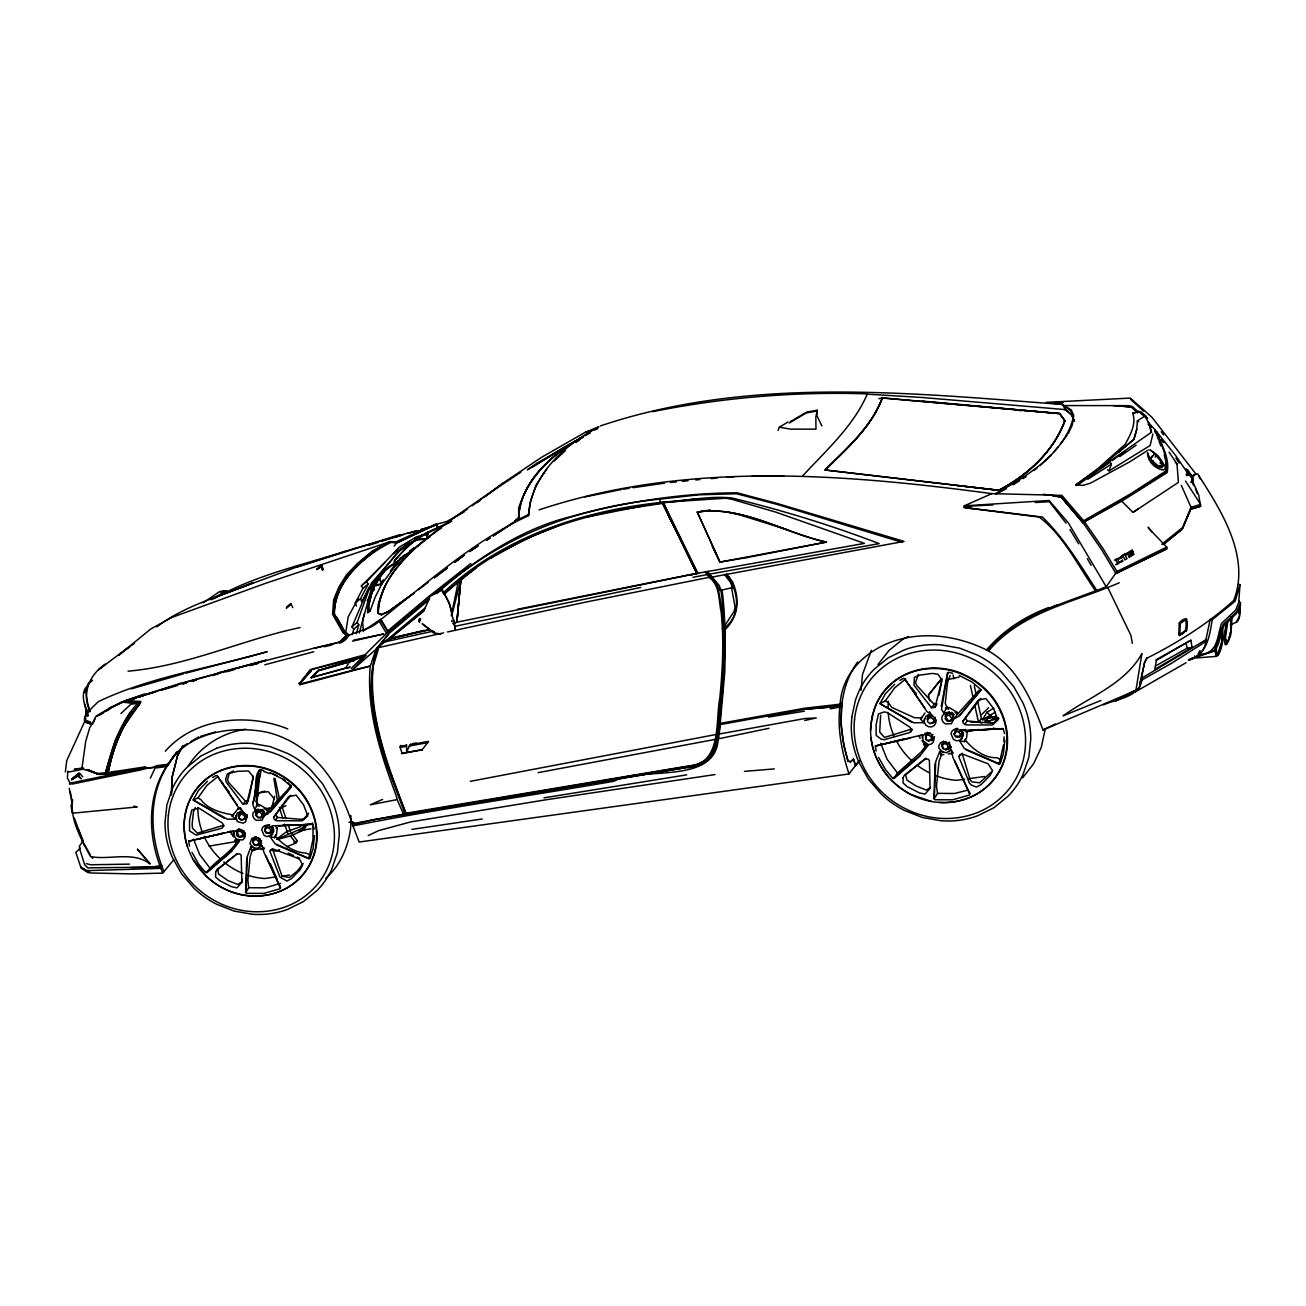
<?xml version="1.0" encoding="UTF-8"?>
<svg xmlns="http://www.w3.org/2000/svg" width="1306" height="1306" viewBox="0 0 1306 1306"><rect width="100%" height="100%" fill="white"/><g stroke="black" fill="none" stroke-linecap="round" stroke-linejoin="round"><path stroke-width="1.5" d="M65.349 771.928L66.737 760.631L84.71 721.451L91.877 724.275M370.986 820.217L686.336 767.536C724.716 767.177 717.925 722.463 722.136 697.045C724.781 661.293 726.838 625.084 721.973 589.463M924.305 719.051L924.289 722.365L925.872 725.222L928.664 726.805L931.798 726.871L934.427 725.385L935.847 722.74L933.937 716.994L928.354 714.937L925.856 716.259L923.538 722.675L913.71 722.773L879.918 703.591L885.468 693.649L894.675 684.279M1179.563 635.532L1179.873 623.631L1186.648 619.207L1186.893 630.178L1179.563 635.532L1179.073 623.452L1186.289 618.636M1179.171 634.977L1179.873 622.538M245.61 892.618L246.72 858.271M933.904 799.011L935.112 763.569M967.338 731.05L966.603 737.825L964.53 741.743M277.296 827.596L276.594 834.175L274.75 837.75M1193.602 474.796L1197.716 473.947C1220.669 509.83 1250.936 556.291 1233.697 600.531C1207.642 623.876 1178.061 642.536 1146.831 658.273L1144.644 662.289L1139.11 689.046L1043.021 729.972C1031.56 699.575 1017.341 666.778 987.45 650.372C961.379 637.41 930.754 631.794 902.022 638.797C870.743 646.078 841.929 670.419 840.166 704.179C836.868 727.736 841.766 751.554 848.982 773.952L359.15 842.027L352.979 825.914L353.942 822.878L352.979 825.914C439.534 808.594 527.118 796.35 614.098 781.217C640.332 765.789 715.606 785.902 718.235 738.87L768.924 728.307M96.856 716.292L121.523 701.991L137.75 702.236L139.432 704.179C121.948 723.393 112.871 748.697 107.647 773.772L98.342 774.295L87.175 769.609L99.631 774.54L167.446 765.463L176.832 752.191M1135.812 691.086L1141.901 653.588C1125.184 683.92 1090.037 696.457 1063.133 715.802L1100.991 700.44M1216.066 646.486L1216.18 652.314L1217.682 654.306L1221.665 642.046L1221.551 628.496M171.38 794.701L172.131 776.874L177.485 755.733L182.905 745.693M314.468 835.628L313.097 848.541L309.979 858.401M476.119 802.782L686.352 767.504C711.966 767.585 718.414 745.546 719.72 724.667L805.002 709.256L830.469 707.101L839.758 705.436L841.897 702.808L841.015 724.03L843.79 745.187L847.986 761.202L850.549 761.822L853.553 759.113L855.479 765.594L848.982 773.952M1004.836 740.306L1003.416 753.595L1000.216 763.765M1003.873 741.71L1004.085 736.943M1216.359 646.976L1216.523 653.245L1218.123 655.4C1222.677 647.286 1224.097 636.724 1222.22 627.647M1181.31 485.31L1191.072 507.332L1190.729 509.144L1182.354 528.979L1163.075 544.667L1182.338 529.012L1190.729 509.144L1200.541 506.304L1198.728 495.088L1191.954 479.775M261.575 840.558L260.204 844.655L255.813 845.26M857.65 661.995C837.032 690.482 838.011 728.944 848.198 761.202L850.549 761.741L853.471 759.113L855.479 765.528L859.119 760.925M870.563 730.299L872.016 716.455L876.44 703.428A70.867 65.643 38.4 0 1 888.113 686.646C908.225 665.897 941.806 662.73 966.881 675.92A70.867 65.643 38.4 0 1 984.887 688.67C1005.751 708.113 1014.158 740.861 1001.702 767.095A70.867 65.643 38.4 0 1 990.03 783.894C976.888 797.248 957.706 803.827 939.128 802.406M171.331 794.766L172.278 776.858L177.551 755.717L183.003 745.661M85.053 721.434L86.474 709.027M1238.757 602.033L1239.998 584.598L1238.594 584.239M1102.819 467.058L1101.431 466.209L1133.902 439.404L1136.759 429.331L1137.379 420.875L1144.856 416.059L1147.566 418.491L1140.318 413.039M790.391 421.593L806.977 411.994L817.295 410.247L816.903 415.52L821.866 425.968M264.057 808.855L271.697 807.761L274.701 796.317M419.193 619.599L419.406 621.46L419.471 618.489M1238.79 613.396L1239.068 609.673M280.104 886.17L280.268 887.574L264.073 852.704L261.886 845.488L257.249 848.361L250.834 846.99L247.275 856.458L246.001 892.243L248.679 887.705L247.879 880.44L250.132 856.491L252.482 849.945L264.334 848.329L263.763 848.933M939.781 751.391L935.7 761.676L934.329 798.603L937.545 793.362L936.467 786.196L939.079 761.169L941.757 754.101L940.63 754.46L939.781 751.391L946.475 752.697L951.176 749.84L953.037 757.758L969.623 793.803L969.542 792.236M242.23 879.346L242.034 881.697L237.823 884.488L227.962 880.603L218.543 874.024L217.89 869.404L237.366 853.536M804.774 720.471L816.299 717.941L805.002 718.512L719.296 734.005L724.879 670.86L725.124 629.672C738.168 616.791 739.833 600.385 733.319 583.668M861.046 690.368L862.466 674.565L871.396 650.339M693.045 574.085L707.885 571.457L709.485 574.167L879.15 543.606C831.204 525.257 782.033 510.189 732.144 498.043C709.599 495.496 686.825 500.818 664.362 502.663C591.683 511.201 518.041 532.146 460.773 579.57L456.937 622.178L453.1 623.68M443.926 593.561L475.808 568.028L460.806 579.554L456.855 622.178L453.019 623.125M444.056 594.361L460.871 579.554L456.888 622.162L698.645 573.105M334.663 600.368L333.308 614.342L344.376 633.312L347.543 635.598L339.756 643.042M85.608 718.365L85.478 720.308M334.222 613.967C334.907 580.876 363.427 555.801 391.163 542.365L396.485 542.986L436.596 524.065L433.919 525.518M256.988 800.692L259.992 773.479M459.892 587.488L460.773 579.57M1230.823 630.537L1231.248 617.101M84.808 720.83L86.229 709.958M1221.845 640.364L1222.09 628.643M86.033 714.888L86.686 709.68M253.348 776.221L249.022 797.917M314.991 648.07L340.67 642.128C350.873 629.737 369.255 632.251 380.307 619.991C427.389 582.525 473.588 541.125 528.489 515.641C531.15 474.943 564.339 444.905 598.589 426.948L596.94 429.282L585.578 432.106L541.598 457.28L502.696 483.334L472.119 505.765M428.988 599.797L389.025 633.459L377.581 647.858L372.732 666.093L371.655 688.98L373.696 709.289L378.528 733.45L386.331 761.888L406.101 813.916L686.009 766.704L697.29 764.206L706.775 760.174C721.794 743.522 716.814 717.696 721.157 697.322C723.981 661.554 726.038 625.28 720.83 589.675M528.489 515.641L530.269 502.075L535.95 485.244L546.61 469.262M131.367 702.481L139.367 703.232L139.22 704.228C121.833 723.361 112.789 748.713 107.761 773.707L167.299 765.561L176.718 752.223M419.275 621.411L420.14 619.583L419.487 620.464M942.132 678.81L939.063 695.135M120.952 713.517L130.894 704.212L137.701 703.297L139.432 704.179C121.931 723.361 112.936 748.73 107.663 773.772L105.508 772.793L96.791 773.495L81.87 768.761L85.706 741.416L89.69 727.85L95.387 717.68M817.295 410.247L815.842 416.843L815.972 429.168L790.554 429.119L779.339 427.225L778.082 430.376M240.614 813.409L238.835 818.16L241.3 820.25L245.577 817.589M244.238 819.319L246.018 814.569L243.553 812.479L239.292 815.14M927.978 718.48L930.998 717.516L932.68 715.329L929.676 716.292L927.978 718.48L927.505 721.581L930.052 723.736L933.072 722.773L935.243 717.484L933.072 722.773M880.668 715.182L879.689 732.013L884.472 737.466L911.702 729.042M345.584 633.508L348.229 616.742L358.236 598.409M1003.547 744.861L999.155 763.749L964.252 748.485L959.763 741.106L963.485 735.392L961.689 729.679L964.873 730.772L1003.122 728.617L1004.559 733.597M941.234 706.399L947.47 672.672L948.205 673.439M252.662 802.766C258 796.236 252.433 771.046 261.265 770.148C258.735 781.135 254.507 793.134 257.38 804.316L254.817 809.769L261.396 809.687L265.151 815.026L267.632 814.062L291.483 786.604L282.406 778.931L270.179 772.711M434.131 594.361C471.14 563.506 511.462 534.872 557.858 520.18C616.04 503.577 676.475 493.031 737.057 492.803L777.364 503.528L904.046 541.386L710.578 577.366L706.987 571.636L716.357 582.427M1221.322 643.809L1219.51 651.612L1216.98 656.314L1197.275 657.881A12.668 3.575 82.5 0 1 1194.615 656.02M84.972 692.67L85.706 688.768M420.352 536.995L414.753 540.831L427.405 532.652L423.732 534.97M364.096 614L362.627 621.705L363.378 631.598M259.061 770.295L252.842 804.529L254.817 809.769M947.781 672.982L941.479 709.436L943.895 713.043L950.752 712.864L954.539 718.463L958.245 716.716L981.165 689.813L971.811 681.895L959.224 675.496M953.07 715.133L953.984 718.316L951.421 723.704L945.413 723.899A6.204 5.73 38.4 0 1 942.328 715.868L944.418 713.451L947.536 712.325M1225.926 623.876L1224.163 638.863L1225.11 644.495L1226.154 644.772M1230.497 632.251L1228.668 640.054M207.507 781.233L198.561 790.342L193.19 799.99L227.358 819.172L235.064 819.123L237.235 812.985L242.622 811.434L238.623 807.712L217.106 775.633L237.104 804.888M1166.764 547.083L1166.797 548.879L1115.928 573.448L1101.301 549.173L1082.935 522.563L1083.637 520.735L1061.843 495.366L991.825 493.635L964.22 505.863L963.861 507.593L1039.201 517.062C1063.443 535.346 1077.581 565.025 1094.722 589.643L1096.86 590.41L1106.231 586.737L1116.924 571.473L1166.764 547.083L1148.333 528.016M1205.634 641.034L1210.025 620.268M451.305 615.567L458.096 582.754M1239.998 584.598L1235.149 601.217L1212.148 619.73C1209.927 635.026 1206.695 656.298 1188.395 660.167M314.191 829.114L312.803 824.282L272.138 825.865L273.77 831.563L270.228 836.999L274.995 843.66L308.934 858.401L313.016 839.105L312.95 826.698M304.51 826.731L303.792 829.996L290.454 835.954L277.28 839.513M1147.158 657.636L1144.611 662.289L1141.118 678.565L1141.901 680.002C1139.028 697.682 1116.94 698.694 1103.521 704.832M1045.078 729.825L1041.225 747.538L1033.585 763.798L1022.582 777.87M1148.252 450.031L1129.282 462.095L1090.379 483.187L1083.131 485.359L1075.736 484.967L1151.484 432.221L1149.166 423.895L1144.856 416.059L1139.044 411.259L1132.645 413.202C1136.726 423.781 1130.147 434.996 1125.299 444.138L1098.052 468.479L1075.736 484.967M288.071 782.735L291.107 786.555M1139.73 683.365L1141.118 678.565L1205.911 639.711C1206.434 649.131 1197.373 657.587 1188.623 660.02M922.281 738.021L922.901 735.343L927.995 732.927L931.031 733.923L934.051 739.278L933.251 742.183L931.031 744.191L928.142 744.616L923.228 740.877L922.216 735.115L920.959 735.213L875.379 746.004L876.097 751.081M72.614 799.762C69.74 819.825 81.315 838.958 90.212 856.067L92.677 858.271M111.843 756.207L107.761 773.707L115.434 771.373M1158.357 439.42L1155.369 430.245L1149.035 423.144M1155.059 431.584L1155.369 430.245C1160.25 443.24 1168.805 456.871 1165.866 471.025L1130.49 493.913L1083.637 520.735L1082.935 522.563L1121.707 501.145L1167.156 472.56C1170.127 458.373 1161.409 444.791 1156.675 431.764L1155.059 431.584L1158.748 436.269L1155.059 431.584L1156.675 431.764L1175.857 455.859L1187.774 473.245M428.074 531.999L426.376 539.068L393.906 564.257L394.347 562.706L395.604 562.674L394.608 560.535C404.387 549.597 414.639 538.399 428.074 531.999L451.794 521.127M902.152 542.349L777.266 504.442L736.519 493.733L698.939 494.811L660.444 499.072L659.595 502.598C580.746 511.185 501.716 537.615 443.142 592.924M233.774 834.077L234.411 831.449L239.373 829.065L244.467 832.297A6.024 5.599 37.8 0 1 242.328 840.019L236.713 839.268L234.672 836.885L233.758 831.187L232.582 831.236L188.782 841.162L189.468 846.092M395.963 541.957L390.151 541.615L373.026 550.985L358.758 562.935L347.869 574.183L340.033 586.541L334.793 599.209L333.471 613.134L344.033 632.235C359.509 634.945 325.521 652.722 348.947 634.683M1152.904 433.984L1150.113 445.526L1109.137 470.829L1107.504 469.866M68.32 771.389L67.537 772.238L83.682 769.12M67.749 771.373L67.39 777.984L69.871 782.784L71.193 782.947L136.346 769.365M451.729 615.697L460.871 579.554M1074.397 421.054L1071.736 414.949L1065.418 409.611L922.46 397.514L867.266 394.167C853.324 426.246 826.159 450.423 802.798 475.776M1227.771 621.558L1225.403 638.34L1226.269 643.597L1227.248 643.858L1230.676 635.385L1232.015 617.999M245.414 833.195L243.177 836.852L238.671 836.542L236.435 832.559L238.671 828.918M934.574 736.731L932.272 740.486L927.635 740.159M356.277 633.753L358.807 624.758L357.175 622.374L370.463 585.447L377.597 581.203M1136.759 429.331L1133.902 439.404L1118.36 452.513M352.212 634.651L353.844 629.214L358.807 624.758M424.695 608.318L377.581 647.858C358.432 704.114 386.201 762.41 405.415 814.781L407.913 813.295M427.797 628.872L433.935 632.741L434.278 631.598M235.064 819.123L232.272 815.875L238.639 807.924M368.88 609.445L367.77 612.873L370.137 610.947L375.132 597.25L381.695 584.109L396.632 564.257C386.772 563.261 380.748 577.366 374.349 583.896M1190.729 482.404L1193.047 481.065L1192.998 478.584L1191.741 475.253L1186.191 469.213L1187.856 474.323M364.603 630.145L380.911 619.126L389.025 633.459L386.543 633.394L365.076 654.714L310.208 669.684L299.237 683.969L300.07 684.703L301.408 682.695M270.228 836.999L274.733 837.473L275.615 834.828M369.076 607.094L367.394 612.188L368.749 611.077L367.655 608.547L373.549 587.112L372.324 587.716L374.447 589.969M312.379 822.911L312.558 824.51M406.101 813.916L399.065 795.468C383.801 754.411 369.255 711.101 373.043 666.648L378.43 648.837L377.581 647.858L351.983 670.419L300.315 683.952L298.927 683.169M959.763 741.106L964.53 741.433L965.461 738.674M1191.35 476.396L1191.741 475.253M1109.137 470.829L1111.422 464.103L1110.198 462.079L1108.663 461.704L1101.431 466.209M374.218 586.133L381.695 584.109L379.344 577.693L374.218 586.133L371.182 594.899L368.178 608.139L370.137 610.947M264.775 791.061L258.882 792.889L255.845 801.606L258.359 804.61M428.76 532.277L426.376 539.068L415.341 540.276M359.264 633.051L371.965 586.541L376.193 582.525M840.542 706.562L841.897 702.808M93.836 721.843L95.942 716.243L110.488 707.542M290.21 604.482L286.438 607.943L290.814 603.617L292.805 607.633M384.927 586.231L378.218 604.156L378.12 613.265L381.287 614.718L388.845 611.355L413.806 593.25L388.731 611.322L381.564 614.669L378.12 613.265C378.054 587.112 397.53 565.482 415.145 548.112C448.203 519.902 484.787 496.28 520.849 472.168M420.14 620.105L420.614 618.832M167.446 765.463C187.133 732.078 232.109 724.912 267.404 732.356C311.546 743.081 339.201 782.506 352.163 823.76L353.453 824.38M286.438 607.943L290.814 603.617M320.95 566.706L316.836 569.498L321.423 565.123L323.366 569.269L322.353 570.363L320.786 565.808M261.02 817.491L263.469 812.92L261.461 810.406L258.343 810.7L255.894 815.254L257.919 817.768L261.02 817.491L262.375 815.728M950.36 720.896L953.217 715.786L951.127 713.19L947.927 713.5L945.087 718.594L947.16 721.19L950.36 720.896L952.09 718.692M923.538 722.675L920.779 719.182L924.958 712.962M316.836 569.498L321.423 565.123M943.895 713.043L946.801 707.101L945.266 703.314L947.552 682.712L950.099 675.48M236.533 842.958L235.211 839.807M335.413 598.556L339.919 587.7L347.69 575.424M353.844 629.214L351.951 626.896L368.619 587.863L376.552 580.909M246.703 803.663L253.005 778.507L252.466 775.797L248.466 770.948L237.676 771.307L227.358 773.821L225.595 779.453L226.264 782.147L242.051 803.043L243.21 804.137L246.703 803.663L248.63 799.794M424.483 609.445L429.641 597.822M238.051 815.94L239.618 812.446M927.015 718.937L928.615 715.329M962.783 721.369L978.227 700.081L985.965 698.596L993.54 708.472L998.013 719.9L992.331 725.01L966.195 724.912L963.289 723.149L962.783 721.369L980.708 698.4M935.096 707.297L941.544 681.438L940.989 678.663L937.904 674.19L932.386 673.423L919.244 675.202L914.363 677.39L914.004 685.193L931.505 707.787L935.096 707.297L937.055 703.885L933.202 703.363L916.583 685.193L915.506 682.434L918.281 674.467M273.574 817.327L288.61 796.595L296.136 795.158L303.482 804.741L307.824 815.826L302.306 820.788L276.905 820.756L274.048 819.058L273.574 817.327L290.781 795.256M910.87 731.931L911.67 730.168L910.037 727.279L887.166 712.472L884.293 711.95L878.465 713.909L876.163 724.455L876.163 735.409L881.354 739.294L884.244 739.718L909.466 732.633L912.339 729.499M1068.357 433.527L1072.275 425.07L1073.401 417.038L1070.806 411.047L1062.496 404.485L1046.269 402.362L1130.294 398.085L1151.99 417.316L1195.757 473.833L1191.839 477.963L1193.047 481.065M406.558 744.6L406.688 751.277L410.639 744.028M150.321 778.213L155.12 768.042L166.401 766.606L167.299 765.561M231.554 834.42L230.852 831.302L227.554 832.02M374.855 584.957L378.789 578.362L375.475 582.035L378.887 578.836L373.369 587.112M271.86 833.13L273.542 829.702M961.82 736.633L963.567 733.09L960.873 736.747L956.27 735.947M234.917 840.362L236.925 842.027C229.121 854.255 215.066 860.752 206.805 872.294L233.268 849.324L239.439 841.195L236.713 839.268M231.995 816.021L232.599 814.83C221.661 813.083 207.491 809.018 200.83 799.566L197.908 797.982L193.696 799.811M269.934 851.349L270.783 849.7L273.836 849.227L298.258 858.483L300.347 860.442L302.535 865.176L300.151 869.731L291.45 878.612L286.912 881.077L279.99 877.077L269.934 851.349L272.448 848.786L282.096 876.244L289.491 877.469L297.18 871.184L303.27 863.429M959.028 756.419L959.91 754.705L963.044 754.231L988.152 763.83L992.56 770.72L990.111 775.421L981.133 784.563L976.464 787.094L971.403 785.069L969.346 782.98L959.355 758.002L959.028 756.419L962.081 753.203L970.08 779.715L971.746 781.821L979.582 782.8L991.744 771.634M356.456 606.017L355.33 602.931L362.937 588.353L368.145 584.125L366.578 581.66L399.048 547.377L415.879 537.092L423.258 534.938L400.518 548.7L370.986 585.268M355.33 602.931L360.587 598.654L368.145 584.125M166.401 766.606C147.317 796.203 148.068 834.273 160.165 866.368L162.63 873.11L132.363 873.91L91.289 872.996L87.682 872.473L83.959 868.914M239.422 812.479L238.508 816.707L239.782 818.715L241.855 819.907L246.116 818.846A4.62 4.277 38.8 0 0 247.046 814.601M130.241 712.26L115.45 739.751L105.508 772.793C112.12 748.093 119.744 722.381 137.701 703.297L137.75 702.236L131.106 703.134L121.523 701.991M725.875 626.798C741.694 613.624 738.298 589.202 726.12 575.081L726.691 574.052L733.09 582.656M168.605 763.83C147.3 795.746 149.831 837.391 163.985 871.608L162.63 873.11M372.863 586.998L374.185 584.582M197.908 797.982L207.066 785.233L216.502 777.674M880.456 703.395L885.256 700.947L894.692 687.821L904.405 680.018M920.485 719.361L921.285 717.925L914.478 717.696L891.933 707.509L888.26 702.563L885.256 700.947M370.055 586.916L361.68 601.756L360.587 598.654M1179.318 622.913C1190.599 609.543 1188.493 636.561 1178.894 634.471M80.27 845.194L82.605 841.146M925.301 743.359L928.044 745.416L921.269 754.329L893.973 778.05L897.548 773.021L921.105 752.027L925.725 745.938L921.987 740.633M957.396 714.333L979.076 690.205M367.296 600.711L374.267 588.631M1198.19 653.751L1200.051 650.568M993.801 708.13L986.977 712.227L982.357 719.949L995.205 712.227M265.151 815.026C272.464 804.17 283.239 796.007 291.107 785.298M123.907 726.397L140.64 702.497L140.803 701.469L126.535 700.734L125.376 701.91L134.273 698.759M954.539 718.463L958.212 712.896L949.609 707.787L946.801 707.101L945.642 708.358M168.686 763.798L174.057 755.423L182.726 746.983M1065.353 410.329L1065.239 405.562L1128.596 405.644L1132.335 406.46L1138.244 411.929M350.351 666.876L311.138 677.634L345.486 668.15L349.73 661.571L365.811 655.645L351.983 670.419L370.333 666.044L375.916 649.409L389.025 633.459L380.307 619.991M724.536 626.031L734.152 611.273L735.049 607.078L731.572 587.88L733.237 587.504L731.572 587.88M374.838 583.374L378.789 578.362M380.242 584.549L383.376 579.782M394.347 562.706L394.608 560.535M232.272 815.875L233.79 813.556M920.779 719.182L922.379 716.782M376.961 580.419L378.169 578.623M275.354 820.478L277.394 817.442L276.039 815.107M1150.194 458.798L1152.039 456.055M270.603 831.71L269.216 833.424L266.065 833.081L264.612 830.224L267.828 825.816M960.563 735.131L958.8 737.319L955.568 736.943L954.066 734.021L957.739 729.026L962.881 732.486M269.216 833.424L272.285 829.228L270.832 826.388L269.428 828.102L266.293 827.743M958.8 737.319L962.293 732.584M259.845 847.333L261.412 842.321A6.024 5.599 39.1 0 0 254.441 837.375L251.731 838.534L249.919 843.888L254.115 848.116M949.135 751.668L950.654 749.464L949.266 743.718L943.52 741.481L940.712 742.673L939.014 745.138L938.851 748.191L943.226 752.468M964.628 724.618L967.175 720.912L965.787 718.496M951.095 746.657L947.666 749.448L945.283 749.138M400.926 745.334L400.175 747.326L402.183 753.676L422.36 749.497M941.348 678.973L928.484 695.07L929.741 700.914M421.724 750.362L428.613 741.351L410.182 744.746M1060.488 443.975L1067.231 435.012M286.83 846.745L295.776 843.072L297.393 840.933L291.728 833.473M427.47 528.489L436.155 524.816L425.544 528.424M256.988 812.446L260.106 812.152L261.461 810.406M394.053 566.853L396.632 564.257L395.049 564.6L390.38 571.032M946.213 715.704L949.413 715.41L951.127 713.19M255.894 815.254L257.413 813.312M406.688 751.277L407.554 750.183M188.26 765.936C200.928 745.971 222.298 732.65 245.61 729.238M877.991 664.558L888.994 650.47L902.952 639.156L908.372 636.479M941.022 679.316L928.484 695.07M394.069 546.153L396.567 543.002L428.482 528.065M237.023 832.673L240.99 829.457L243.83 831.024L244.189 833.93L240.043 837.342L237.219 835.775L237.023 832.673L238.361 830.975M855.593 765.594L859.234 760.99M933.382 737.384L928.762 741.351L925.856 739.735L925.644 736.535L927.342 734.396M88.122 683.74L92.514 680.295C81.641 686.532 87.633 702.22 89.902 711.77M375.083 584.696L381.695 584.109L379.377 577.97L384.976 570.902L394.004 563.49M237.219 835.775L238.574 834.077M242.687 835.824L242.475 832.722L243.83 831.024M240.043 837.342L241.398 835.66M925.644 736.535L930.052 732.813M931.472 739.784L931.26 736.584L932.974 734.429M308.624 813.246L304.02 818.666L301.245 819.319L277.394 817.442M264.612 830.224L266 828.494M954.066 734.021L955.812 731.833M948.238 747.685L947.372 744.551L949.315 742.151L949.984 745.546L945.968 749.791L942.834 748.779L941.969 745.644L943.699 743.489M955.78 731.458L959.028 731.833L960.775 729.662M258.963 843.496L258.115 840.46L259.665 838.55L256.449 837.766L252.858 841.521L253.707 844.558L256.76 845.537L260.351 841.799L259.665 838.55M941.969 745.644L945.968 741.384M252.858 841.521L256.449 837.766M931.505 707.787L934.378 704.244M243.21 804.137L245.561 801.264L248.14 800.905M291.483 786.604L270.522 811.859M981.165 689.813L959.632 715.753M945.968 749.791L947.715 747.652M977.623 701.257L981.41 718.692L978.504 722.251L970.44 722.071M77.642 774.213L79.242 774.67L72.059 779.274C94.669 760.141 54.591 792.252 80.417 774.099L82.751 776.858M163.985 871.608L173.812 859.74M1053.975 451.811L1057.876 447.109M993.784 727.866L992.658 729.205L970.489 730.511M691.119 574.444L517.568 609.233M310.942 670.484L299.858 683.283L310.795 670.125L312.754 669.211L365.811 655.645M371.084 583.57L399.489 550.92L416.075 539.705M257.543 809.557L256.09 811.222A4.604 4.261 38.5 0 0 258.376 817.181A4.604 4.261 38.8 0 0 264.302 815.385M997.604 718.757L994.339 722.512L991.434 723.246L967.175 720.912M426.67 532.864L425.805 534.807L427.405 532.652M277.215 839.203L301.8 828.526L305.669 824.151M301.866 681.422L311.22 670.941M311.138 677.634L317.913 670.615L362.856 656.738L351.265 668.46M394.33 560.943L404.387 549.744L413.871 541.468M842.125 702.824L839.791 705.403L830.387 707.052L805.002 709.256M554.234 461.034L565.318 450.635M230.28 831.906L230.852 831.302L233.284 836.901M256.417 805.329L257.38 804.316L260.09 805.002L268.465 809.949L267.665 811.059L265.526 809.247M986.226 650.274C1002.926 630.635 1024.753 616.448 1048.832 607.47M658.861 503.3L662.436 503.071L696.898 573.383L690.792 574.82L696.898 573.383L663.383 502.875L697.959 573.22M421.936 534.529L420.646 535.835L422.442 536.358M165.307 751.211C195.002 717.402 247.699 712.766 287.761 728.895M370.365 588.99L374.104 585.268M362.937 588.353L361.37 585.921L385.254 562.168M393.677 553.777L397.889 549.581M985.377 721.141L991.156 715.41M981.606 714.594L988.609 707.738M429.641 596.597L442.293 589.79L449.395 603.274L455.027 627.827M825.212 469.997C846.729 448.301 871.461 427.356 882.334 397.922L1059.509 413.643L1064.912 420.777C1053.501 451.223 1027.381 475.743 998.812 490.305L825.196 469.997C846.729 448.35 871.396 427.356 882.301 397.971L1059.672 413.545L1064.863 420.777C1053.811 451.337 1027.218 475.58 998.845 490.289L825.163 470.013C846.745 448.382 871.347 427.323 882.317 397.955L878.824 398.656M394.298 566.265L403.783 559.066M339.25 642.209L346.808 634.977L343.086 632.937L332.573 614.212L333.683 599.617L338.923 586.949L346.531 574.869L357.648 563.327L371.916 551.393L389.057 542.023L394.853 542.365L427.323 527.689M314.028 648.249L340.36 641.817L347.918 634.569M372.308 584.157L379.605 577.17M988.544 651.008C1021.553 611.73 1074.218 602.36 1119.275 582.754M1040.164 465.573L1051.363 454.945M258.147 843.856L260.351 841.799M1154.749 453.704L1150.39 459.206L1158.177 465.818L1161.916 465.507L1160.495 461.002L1154.749 453.704L1153.557 454.766M514.972 521.257L518.645 517.911C520.082 481.31 552.813 453.557 582.819 436.971M927.619 732.307L925.921 733.858L925.938 738.396M195.329 807.581L193.468 811.81L192.129 824.266L192.504 828.151L197.353 833.179L223.555 825.31M156.818 626.864C185.207 605.151 220.975 596.271 253.446 582.541L215.017 597.315L295.809 567.359L345.747 551.214M1138.065 508.965L1132.988 512.393L1121.707 501.145M1160.022 463.026L1161.23 461.965M1160.773 466.503L1161.916 465.507M920.142 755.962L893.859 778.654M351.951 626.896L357.175 622.374M232.174 850.892L206.707 872.849M1155.141 457.165L1156.332 456.12M1153.965 463.695L1157.034 466.781L1158.177 465.818M361.533 561.645L364.39 559.229M368.7 555.621L373.01 551.997M374.12 551.589C354.465 566.739 333.781 587.276 334.418 613.951L345.486 632.904L348.653 635.189M387.409 631.206L428.319 596.858L470.78 563.523M1151.81 461.345L1152.953 460.398M433.331 631.125L383.866 642.095L389.237 639.058L424.058 610.049M429.935 629.672L389.237 639.058L423.96 611.028M388.29 632.3L429.462 598.034M441.412 527.804C412.843 547.883 379.915 575.734 378.234 613.2L381.515 614.653L388.731 611.322L413.806 593.234M361.37 585.921L366.578 581.66M1236.439 621.476L1239.541 616.416L1240.537 602.572L1236.994 611.6L1223.2 624.431L1214.858 649.441L1212.899 651.172L1189.015 659.432M325.635 878.399C339.854 865.992 347.902 847.79 350.481 829.31A88.857 82.311 38.4 0 0 350.841 815.417M1161.801 544.259L1182.714 527.363L1191.072 507.332L1200.638 504.361L1185.538 481.098M925.905 758.133L905.613 774.785L906.952 780.172L916.192 786.049L926.362 790.048L930.492 787.436M964.53 741.433L965.689 740.502C972.676 749.105 984.838 758.362 996.592 757.66L999.678 759.113M1033.944 470.486L1037.046 468.021M940.647 754.966L941.757 754.101M321.978 565.58L317.293 569.024M393.906 564.257L414.361 548.259M436.857 593.528C498.059 536.995 578.264 506.924 660.444 499.072M399.358 558.952L405.284 554.381M291.352 604.025L286.798 607.388M88.188 685.454C78.589 692.392 85.886 707.134 87.714 716.374M409.627 551.034L413.969 547.704M1077.319 485.277L1110.198 462.079M418.54 589.659L428.009 582.46M454.912 562.086L464.397 554.887L454.978 562.119M962.244 738.331L959.632 740.322L956.416 740.763L953.494 739.457L951.029 733.841A6.22 5.746 39.7 0 1 957.657 729.058M477.196 502.614L480.379 500.214M485.163 496.59L502.696 483.334M434.343 577.676L446.995 568.094M454.896 562.119L464.397 554.936M576.354 442.326L579.521 439.959M272.579 834.387L266.979 836.673L264.139 835.399L261.755 829.963A6.024 5.583 39.5 0 1 268.187 825.31L273.199 828.722M128.119 647.923L130.176 646.388L118.83 655.09L150.827 628.953L171.706 617.493L264.596 583.651L389.057 542.023M277.035 838.811L286.83 831.563L300.87 826.584M274.733 837.473L275.729 836.754C283.141 844.786 294.634 852.769 306.012 853.047L309 854.467M710.578 577.366L709.027 577.35L705.42 571.865M1112.271 460.545L1125.299 451.092M957.069 728.193L955.225 729.548L954.751 734.021M161.895 865.437L151.235 867.119L87.861 867.886L84.694 864.833L79.601 848.737L80.384 848.182L75.83 852.394L81.135 868.229L86.114 871.347L89.575 871.673M425.593 534.709L427.927 533.028M132.298 712.292L135.449 710.056M251.568 850.598L252.482 849.945L251.568 850.075L250.834 846.99M1136.138 445.183L1119.781 456.561M132.053 712.358L135.334 710.105M532.538 466.993L563.049 447.795L583.602 436.579M203.116 602.85L219.506 591.634L226.15 590.72L228.093 592.353L226.15 590.72L211.099 599.846M467.075 509.356L453.476 518.041M1206.254 641.295L1171.074 663.562L1141.901 680.002M127.988 647.662L98.717 669.652L105.378 664.183C89.575 674.304 81.233 694.008 90.114 711.558M414.753 540.831L418.736 538.17M311.35 678.043L318.99 670.582L354.677 660.346L317.913 670.615M430.719 526.84L434.229 524.702M432.988 525.681L435.339 524.31M493.325 535.852L513.666 522.351M493.325 535.835L513.748 522.367M238.28 809.002L240.353 807.647L242.622 811.434M1111.422 464.103L1087.816 479.269M1139.11 689.046L1115.52 700.865L1133.461 691.103M404.566 545.288L409.562 542.055M131.155 645.605L134.42 643.548M261.2 849.488L264.334 848.329M1186.142 474.47L1188.313 473.099L1189.799 473.605L1192.394 477.718L1190.109 474.568L1186.517 475.662M1013.162 484.787L1019.676 480.706M1022.925 478.649L1026.173 476.608M1179.808 634.292L1186.289 630.243L1185.995 619.909M417.251 546.022L420.254 544.145M1114.459 560.176L1117.267 558.462M1192.084 647.417L1154.782 669.39L1156.381 660.363L1190.843 640.234L1192.084 647.417L1187.105 648.217L1155.63 665.946M1123.356 556.683L1121.642 557.727L1121.038 556.617L1126.523 553.287L1127.111 554.446L1125.299 555.474L1126.996 558.69L1125.021 559.866L1123.356 556.683L1119.585 558.511M99.729 715.068L103.141 712.994M106.553 710.921L109.965 708.848M464.152 511.952L446.668 521.551L436.449 524.294L438.147 527.575M779.339 427.225L788.04 421.952M1121.74 555.752L1124.466 554.119M429.805 537.011L426.376 539.068L416.516 538.823M184.162 745.579L187.411 743.636M190.66 741.694L198.757 736.845M789.232 423.046L806.21 412.941L816.658 411.064M1186.093 662.713L1134.653 692.262M213.874 598.768C258.082 573.465 309.212 563.621 357.158 547.54M490.55 558.282L524.49 539.509L559.523 525.175L538.676 533.06L506.859 548.846M899.932 680.393L903.474 678.369M1155.892 659.889L1190.843 640.234M77.413 775.552L73.185 777.968L80.417 774.099M212.617 777.462L216.045 775.503M436.53 530.595L441.412 527.82M1132.988 512.393L1178.436 482.355L1176.984 463.908L1169.082 452.17M930.411 714.251L928.403 715.378L927.456 719.753M81.87 768.761L83.437 767.895M892.961 777.903L895.149 776.695M585.317 435.633L590.296 432.923M239.439 841.195L236.598 842.664M996.103 494.19L1006.387 488.607M1132.775 551.769L1129.086 553.222L1132.792 551.034L1132.22 549.891L1127.29 553.091L1128.466 555.474L1132.351 553.956L1128.515 556.274L1129.135 557.433L1134 554.299L1132.775 551.769L1130.147 552.862M995.433 493.619C1027.038 476.086 1065.386 453.378 1073.777 415.7L1071.279 409.904L1062.496 404.485C909.041 392.877 749.04 375.883 600.303 425.952M1115.52 700.865L1131.306 692.409M422.034 535.852L425.56 534.007M928.044 745.416L925.252 746.771L923.538 744.387M205.826 872.147L207.866 871.086M261.624 843.529L258.213 845.308L254.229 844.541M947.764 749.171L951.29 747.342M429.527 532.228L449.77 522.367M1166.78 548.846L1115.928 573.448M455.272 630.439L453.851 619.795M414.573 538.823L419.128 536.586M1043.021 729.972L1055.346 724.03M280.594 808.234L285.932 805.671M368.194 835.595L378.577 830.632L410.9 821.866L546.153 799.762L715.002 774.572M515.168 520.931L529.403 514.205M109.377 707.95L124.511 700.979L144.656 693.91M875.885 746.118L877.436 745.4M400.73 540.896L404.289 539.247M1056.734 605.102C1030.777 615.387 1005.783 628.741 987.516 650.339C1015.04 617.167 1058.04 605.233 1096.73 590.41C1080.242 564.894 1064.292 538.415 1042.433 517.062L965.803 507.675L965.64 506.304L993.164 504.9M110.814 707.64L122.666 702.35M382.576 799.419L370.267 804.806L397.138 799.599L403.505 814.144L405.415 814.781M216.616 748.273L200.846 756.043L187.313 767.03A85.967 79.633 38.4 0 0 172.506 788.351L166.874 804.937L164.997 822.551A88.302 81.805 38.4 0 0 172.555 857.813L181.665 873.943L193.876 888.08A85.967 79.633 38.4 0 0 216.747 904.274L234.084 911.066L252.189 914.233A88.302 81.805 38.4 0 0 287.614 909.4L303.384 901.63L316.917 890.643A85.967 79.633 38.4 0 0 331.724 869.323L337.372 852.753L339.25 835.138A88.302 81.805 38.4 0 0 331.675 799.86L322.566 783.747L310.355 769.593A85.967 79.633 38.4 0 0 287.483 753.399L270.162 746.608L252.042 743.457A88.302 81.805 38.4 0 0 216.616 748.273M280.121 888.749L263.796 893.402L246.459 893.337M969.476 795.028L952.645 799.811L934.786 799.745M280.594 883.362L265.118 887.835L248.679 887.705M189.256 841.293L190.676 840.705M279.664 849.7L276.072 851.169L272.383 850.32M585.578 432.106L598.589 426.948M293.915 842.288L297.393 840.933M1115.667 564.714L1122.997 561.123L1122.344 559.947C1118.638 564.894 1115.504 558.821 1121.299 557.956L1120.728 556.829L1115.912 560.192L1117.789 563.882M233.578 770.964L229.366 772.956L227.489 779.747L228.566 782.376L245.561 801.264M1199.104 654.6C1218.335 653.604 1216.653 637.736 1221.502 623.484L1235.607 610.18L1239.296 601.038L1239.639 602.213M126.535 700.734L180.146 683.838L265.722 660.412M139.628 696.865L144.982 694.972M125.115 701.975L136.053 698.122M139.693 696.833L145.162 694.923M123.401 701.371L180.261 683.446M258.294 809.149L253.299 812.495A6.024 5.567 38.4 0 0 256.303 820.299L262.131 820.119L264.596 814.911L263.665 811.875M296.201 567.261L399.799 534.709M1191.447 658.502L1213.552 651.335L1215.38 649.523L1218.106 644.658L1223.575 626.031L1236.243 613.706L1240.406 604.825L1239.214 618.032L1237.37 621.787L1230.317 624.856M539.117 509.862C685.34 461.116 841.733 473.621 991.825 493.635M131.22 688.882L183.656 673.749M394.771 537.517L400.403 535.754M368.635 545.369L378.348 542.333M382.234 541.108L403.636 534.415M949.299 711.688L945.56 714.104L945.201 716.39L947.911 720.226A4.751 4.391 38.9 0 0 954.017 718.382M966.848 790.375L954.474 793.493L937.545 793.362M144.052 695.314L155.251 692.017M160.85 690.368L177.649 685.438M200.618 736.306L215.506 731.915M1190.713 509.16L1200.541 506.271L1199.741 502.549L1200.541 506.271M407.962 533.452L417.447 530.709M421.234 529.599L431.829 526.449M357.713 547.638L407.831 533.109M179.151 683.838L265.902 660.167M212.421 675.577L218.233 673.945M950.605 753.791L953.086 753.089M407.505 533.272L417.153 530.562M421.005 529.485L432.564 526.236M300.168 627.566C242.328 639.662 187.15 666.125 128.053 671.17M310.387 823.662L307.139 824.543L303.792 829.996L301.8 828.526M185.566 673.243L267.208 651.71C211.066 668.052 151.512 676.198 98.472 701.567C93.232 706.66 72.989 724.112 93.15 723.704M264.84 664.787L313.767 651.759M300.07 684.703L370.333 666.044L370.137 667.301C366.464 711.705 381.042 755.015 396.306 796.056L397.138 799.599M904.96 738.706L885.615 743.506M226.052 671.872L233.872 669.798M249.511 665.652L258.441 663.17M250.638 665.244L258.457 663.17M217.89 672.917L315.138 647.858M233.758 831.187L230.542 831.955M224.273 832.755L198.463 839.04M374.773 819.613L353.616 824.298M389.237 639.058L424.026 630.374M352.506 641.148L383.752 633.965L353.551 640.185M324.182 646.78L331.969 644.903M985.214 721.663L998.959 718.512M986.389 718.61L996.315 716.276L986.389 718.594M919.277 735.8L922.216 735.115M711.003 577.285L714.855 580.811L719.541 590.198L720.716 590.328L731.997 587.7L731.05 583.064L724.455 574.477L726.12 575.081M188.782 841.162L222.379 833.587M875.379 746.004L910.053 738.135M377.581 647.858L443.632 632.839M447.517 631.957L585.088 602.246L709.027 577.35C720.128 585.055 718.431 599.911 721.092 611.583C724.095 640.266 722.626 669.129 719.851 697.763C715.133 721.908 722.708 765.904 685.683 766.426L406.346 813.165M948.14 753.921L951.503 753.187M391.898 637.769L429.511 629.541M455.092 626.292L640.691 587.455M947.372 679.642L959.077 677.112M716.227 739.196L538.137 772.646M586.394 517.111L643.401 505.781M717.353 734.25L470.323 781.347M1185.799 619.387L1186.648 619.207M998.143 717.974L992.168 719.214L998.127 718.022M992.397 719.492L998.323 718.267M585.006 496.949L621.346 489.505M72.238 784.073L141.701 769.707M712.243 546.332L719.916 562.086L826.404 542.088C783.665 532.864 742.037 505.193 697.306 512.05L719.9 562.086L746.754 557.629M746.836 557.613L826.453 542.088C783.682 532.946 742.086 505.128 697.322 512.083M652.608 411.684C722.316 397.628 793.836 391.588 864.915 393.792L867.266 394.167M692.866 577.317L706.987 574.64L706.04 571.799L706.889 572.142M409.121 746.053L427.601 742.641M720.618 723.295L804.561 708.244L840.166 704.179M966.587 731.703L978.569 729.45M412.516 743.685L416.255 742.983M352.163 823.76L403.505 814.144M107.957 772.564L145.701 766.802M830.175 708.88L839.693 707.134M707.885 571.457L864.474 543.378L775.748 512.115L732.176 499.365L725.761 498.206L659.595 502.598L699.134 498.614M710.333 509.879L697.29 512.099L719.949 562.037M82.017 768.01L74.344 769.316L83.682 768.924M209.091 846.125L237.055 841.374M298.96 830.828L310.926 828.804M348.882 822.323L352.865 821.67M768.385 717.092L804.48 711.166M686.695 774.85L543.965 797.852M621.868 509.454L662.909 503.349M401.448 753.236L422.132 749.922M623.305 489.195L629.198 488.297M633.132 487.693L664.574 483.122M411.814 829.392L482.208 818.976M400.175 747.326L406.052 746.461M400.126 746.216L405.954 745.367M992.723 728.96L995.776 728.519M345.486 668.15L349.404 667.595M964.595 779.258L956.645 780.351A70.508 65.316 38.4 0 1 935.847 775.666M968.579 778.702L984.495 776.515M276.072 876.93L264.481 878.53A68.451 63.423 38.4 0 1 246.72 874.873M281.867 876.146L289.589 875.085M219.996 591.847L225.089 591.161M258.882 792.889L268.187 791.632L274.472 799.092M155.773 765.789L167.903 764.271M670.435 482.518L676.312 481.93M682.173 481.343L688.033 480.755M695.853 479.955L699.771 479.563M160.491 867.053L130.829 867.576M269.558 824.723L265.461 826.225L265.004 830.567L266.473 832.444L270.946 833.212L273.574 829.832L273.199 827.563M711.313 478.6L717.092 478.11M726.724 477.294L734.413 476.641M744.387 771.389L774.295 768.908M160.687 868.359L89.363 870.563L85.821 870.237L81.168 867.102M964.22 505.863L1049.11 500.476L1068.308 522.841L1106.231 586.737M960.987 729.842L964.595 729.597M928.354 714.937L931.325 714.757L929.545 711.77M1035.283 502.516L1049.371 501.7L1066.055 523.151M278.505 825.947L312.803 824.282M967.86 730.266L1003.122 728.617M722.332 628.594L723.589 628.529L722.316 611.257L718.496 590.508M752.305 476.004L783.682 476.07M1047.608 402.917L1063.035 402.509M129.474 864.131L90.489 864.768L86.261 863.576M940.891 754.737L943.846 754.705M283.01 825L302.502 824.87M251.797 850.386L254.637 850.386M1124.221 406.574L1130.343 406.754L1113.332 405.644M1053.175 496.002L1061.125 496.835L1082.935 522.563L1084.845 522.351L1102.721 548.112L1116.924 571.473M1053.322 495.986L1061.125 496.868L1082.935 522.563L1130.294 495.17L1165.67 472.511L1166.111 462.373L1164.201 454.88M930.9 723.034L935.276 721.957A4.751 4.408 38.8 0 0 936.369 719.916M922.591 401.073L1059.688 413.545L1064.765 420.793C1053.762 451.386 1027.12 475.727 998.698 490.338L957.216 485.538M1127.96 406.656L1130.098 406.835M239.667 811.679L242.557 811.924L246.818 816.201L245.61 821.735L243.063 823.188L237.317 821.588L235.749 815.662M130.518 702.432L139.464 703.232M1128.172 406.558L1130.343 406.786M1057.24 496.035L1060.929 496.884L1082.756 522.596M1043.07 494.288L1059.362 496.28M1132.645 413.202L1140.595 411.7L1146.358 416.467M971.86 508.556L965.82 507.61L965.673 506.32M69.381 784.008L70.769 784.269M1193.374 480.086L1188.803 474.29M440.971 634.194L434.196 632.855L422.491 624.056M982.047 723.018L978.504 722.251L974.668 704.832M1017.211 409.953L1021.096 410.786M931.766 801.558L911.262 794.603A70.867 65.643 38.4 0 1 893.255 781.853C881.142 770.165 872.767 754.46 870.955 737.629M1175.384 462.128L1176.984 463.908M725.385 511.593L739.539 514.842L788.4 530.04M948.45 672.247L952.629 673.227M259.714 769.561L263.779 770.507M133.751 806.145L137.212 806.961L73.332 813.132L72.124 812.805L70.965 805.067M945.854 708.423L948.727 709.109M256.613 805.427L259.372 806.129M90.702 722.185L85.119 720.063L85.674 721.043M944.238 743.538L947.372 744.551M255.062 839.464L258.115 840.46M263.894 771.536L270.146 773.609M92.106 724.389L84.564 721.434M931.325 714.757L926.819 711.427L904.568 678.516L905.613 679.234M98.391 774.295L87.208 769.593M91.322 771.454L96.791 773.495L88.155 770.034M981.41 718.692L993.817 723.606M999.286 764.304L965.771 749.742M309.081 858.924L276.48 844.868M308.379 857.405L309.767 857.993M297.18 857.16L299.76 858.254M272.709 773.756L277.133 775.699M91.534 856.589L94.016 857.128C112.512 859.25 133.767 851.708 150.027 863.788L137.457 849.292L150.027 863.788M288.169 853.079L293.572 855.528M393.481 563.865L395.049 564.6M998.682 762.606L1000.021 763.324M928.354 734.968L931.26 736.584M239.651 831.138L242.475 832.722M911.751 722.283L879.918 703.591M224.044 818.193L193.19 799.99M1186.011 630.08L1186.37 631.288M348.833 635.14L345.339 632.937L337.177 617.901M1137.379 420.875L1138.734 421.756M433.935 632.741L422.262 623.729M731.05 583.064L732.568 584.109L729.123 576.942M282.749 778.98L285.41 780.857M77.07 774.997L78.197 775.862M930.998 717.516L933.545 719.671M242.214 814.193L244.695 816.283M1130.555 399.31L1143.534 411.129M1062.496 404.485L1065.418 409.611L1071.638 414.949L1074.267 421.071M955.061 712.325L957.249 714.219M1211.135 618.815L1212.148 619.73M239.814 837.032L237.235 834.632L236.468 830.73M1131.878 407.407L1136.089 411.357M715.313 582.77L706.04 571.799M986.977 712.227L990.095 715.296M951.731 712.194L954.311 714.741M264.563 811.875L262.049 809.394L264.661 813.165M263.632 848.786L261.886 845.488M892.765 778.376L885.517 769.642L878.628 757.48M205.646 872.588L198.61 864.115L191.933 852.296M897.548 773.021L887.035 759.194L880.717 743.277M209.842 867.951L199.638 854.548L193.517 839.089M78.115 776.433L81.119 778.817L78.931 775.846M1148.284 424.14L1150.913 427.16M709.485 574.167L719.41 585.741L720.716 590.328M386.543 633.394L378.822 620.677M949.413 715.41L951.486 717.99M260.106 812.152L262.114 814.666M1148.17 527.134L1151.876 531.803M911.457 687.625L916.322 693.731M1163.679 442.489L1161.214 439.371L1163.662 442.489M76.662 775.47L77.38 776.401M224.763 786.245L229.383 792.301M1161.165 431.682L1163.63 434.914M290.454 835.954L295.776 843.072M1175.857 458.145L1179.253 463.042M909.074 685.111L925.203 708.57M904.601 678.859L908.862 685.177M1189.799 473.605L1187.66 469.67M193.043 859.332L206.103 876.016A68.794 63.733 38.4 0 0 223.571 888.39C245.887 900.046 275.027 898.642 294.797 882.481A68.434 63.39 38.4 0 0 313.473 855.626C320.966 833.603 314.73 808.43 299.629 791.093A68.434 63.39 38.4 0 0 270.832 770.687C249.626 762.247 223.914 764.908 206.005 779.502A68.434 63.39 38.4 0 0 187.346 806.373C179.869 828.363 186.056 853.536 201.189 870.841A68.434 63.39 38.4 0 0 229.97 891.312C253.331 900.667 282.227 896.324 300.054 877.991A68.81 63.733 38.4 0 0 311.383 861.682C323.48 836.215 315.317 804.414 295.058 785.543A68.81 63.733 38.4 0 0 277.574 773.168C253.233 760.353 220.632 763.439 201.108 783.567A68.81 63.733 38.4 0 0 189.778 799.876C183.02 814.389 182.432 831.367 187.378 846.517M1069.973 529.469L1078.674 543.835M340.36 641.817L340.67 642.128M276.97 878.954L270.342 863.593M84.531 844.623L90.277 854.761M1087.327 558.625L1091.179 565.351M1148.349 422.23L1151.533 432.319M438.147 528.44L436.171 524.865M1186.191 469.213L1188.313 473.099M222.216 782.18L223.604 784.743M1198.647 475.678L1200.508 479.122M951.176 749.84L952.76 752.811M959.028 731.833L960.53 734.756M269.428 828.102L270.897 830.942M1191.333 480.902L1193.766 485.62M1107.733 587.455L1130.898 635.385L1132.4 643.368M686.14 551.41L697.306 573.612M943.258 747.734L942.181 745.563A4.751 4.408 37.9 0 1 943.601 741.351M696.898 573.383L662.403 502.973M253.854 843.872L252.809 841.766A4.62 4.277 38 0 1 256.27 836.803M668.084 514.629L673.961 526.514M288.169 834.305L284.545 824.119M265.836 855.675L280.627 887.851M969.983 794.097L954.8 760.876M919 735.751L920.077 738.265M74.295 818.029L77.789 827.351M1195.382 488.754L1197.275 493.652M78.523 829.245L82.915 840.672M1158.961 441.02L1160.789 445.868M88.384 715.59L84.564 703.82M84.466 845.782L77.936 828.151M1190.109 474.568L1190.517 475.694M1230.693 616.954C1232.325 625.378 1231.134 635.271 1226.84 642.764L1225.11 637.655A13.566 2.873 -81.4 0 1 1226.644 624.595M279.615 799.745L275.011 778.409M281.557 805.443L286.063 818.715M288.006 824.396L290.585 831.971M1216 656.036L1215.021 650.421M277.656 801.77L273.868 778.245M279.386 807.353L282.814 818.519M452.056 613.853C451.631 607.698 444.987 593.136 442.571 592.271M82.196 838.501L83.16 842.403M71.422 797.803L72.336 801.639M1064.668 406.46L1065.386 409.594M451.664 620.628L451.892 621.591M953.053 674.957L953.951 678.875M72.157 803.582L69.251 788.334M970.423 685.47L973.394 699.02M974.276 685.781L976.366 695.461M1186.044 642.781L1187.105 648.217M925.154 733.025L926.166 738.184M70.312 791.958L70.965 795.893M965.82 729.368L966.179 731.98M275.99 825.767L276.317 828.331M718.414 734.037L718.871 738.021M442.032 589.692L442.179 591.243M79.454 845.733L79.601 848.737M419.438 622.489L419.373 620.628M928.762 772.515A70.508 65.316 38.4 0 1 917.155 765.202M912.535 761.398A70.508 65.316 38.4 0 1 896.798 741.612M894.186 736.355A70.508 65.316 38.4 0 1 888.26 713.256M888.064 707.166A70.508 65.316 38.4 0 1 888.423 701.257M242.9 873.436A68.451 63.423 38.4 0 1 223.75 861.927M220.649 859.201A68.451 63.423 38.4 0 1 204.062 836.313M202.495 832.608A68.451 63.423 38.4 0 1 197.908 807.483M518.678 507.936L518.662 517.894L514.923 521.274L518.629 517.96C520.131 481.408 552.781 453.59 582.77 437.053L537.223 463.026L527.346 469.834L582.786 437.02C554.136 452.023 528.571 476.461 518.727 507.92M215.686 871.967L215.621 876.995L219.751 880.685L231.668 886.758L236.974 887.868L241.871 882.268L241.153 855.267L239.798 853.912L236.549 854.287L216.894 869.551L215.686 871.967M903.115 777.723L903.034 782.914L907.295 786.702L919.555 792.954L925.04 794.097L930.084 788.318L929.399 760.451L928.011 759.047L924.648 759.455L904.356 775.225L903.115 777.723M168.376 815.483C166.597 832.804 170.629 850.467 179.118 865.6A84.612 78.393 38.4 0 0 195.541 886.643A83.306 77.168 38.4 0 0 217.367 902.103A84.612 78.376 38.4 0 0 242.557 910.527C259.519 913.449 277.378 911.262 292.887 903.687A84.612 78.376 38.4 0 0 313.13 889.06A83.306 77.168 38.4 0 0 327.284 868.719A84.612 78.376 38.4 0 0 334.01 844.525C335.789 827.204 331.757 809.54 323.268 794.407A84.612 78.376 38.4 0 0 306.845 773.364A83.306 77.168 38.4 0 0 285.018 757.904A84.612 78.376 38.4 0 0 259.829 749.481C242.867 746.559 225.007 748.746 209.499 756.321A84.612 78.376 38.4 0 0 189.256 770.948A83.306 77.168 38.4 0 0 175.102 791.289A84.612 78.393 38.4 0 0 168.376 815.483M854.548 719.328C852.72 737.172 856.867 755.358 865.617 770.948A87.159 80.743 38.4 0 0 882.53 792.611A85.804 79.486 38.4 0 0 905.009 808.545A87.159 80.727 38.4 0 0 930.949 817.23C948.434 820.233 966.815 817.98 982.798 810.177A87.159 80.727 38.4 0 0 1003.645 795.109A85.804 79.486 38.4 0 0 1018.223 774.148A87.159 80.727 38.4 0 0 1025.145 749.236C1026.973 731.393 1022.843 713.207 1014.076 697.616A87.159 80.727 38.4 0 0 997.164 675.953A85.804 79.486 38.4 0 0 974.684 660.02A87.159 80.727 38.4 0 0 948.744 651.335C931.276 648.331 912.878 650.584 896.895 658.387A87.159 80.727 38.4 0 0 876.048 673.455A85.804 79.486 38.4 0 0 861.487 694.417A87.159 80.743 38.4 0 0 854.548 719.328M851.773 717.174L851.283 726.332A90.963 84.253 38.4 0 0 859.07 762.655L868.441 779.258L881.028 793.836A88.547 82.033 38.4 0 0 904.585 810.52L922.444 817.507L941.087 820.756A90.963 84.253 38.4 0 0 977.59 815.793L993.833 807.794L1007.759 796.464A88.547 82.033 38.4 0 0 1023.022 774.507L1028.818 757.431L1030.761 739.294A90.963 84.253 38.4 0 0 1022.973 702.955L1013.587 686.352L1001 671.79A88.547 82.033 38.4 0 0 977.459 655.106L959.6 648.119L940.94 644.854A90.963 84.253 38.4 0 0 904.454 649.817L888.211 657.832L874.285 669.145A88.547 82.033 38.4 0 0 859.005 691.103L855.61 699.461L851.773 717.174M870.955 723.638C868.898 742.739 875.853 762.1 888.145 776.646A70.491 65.3 38.4 0 0 917.808 797.656C939.7 806.259 966.13 803.663 984.577 788.563A70.491 65.3 38.4 0 0 1003.808 760.908C1011.53 738.233 1005.114 712.292 989.556 694.433A70.491 65.3 38.4 0 0 959.894 673.423C938.051 664.738 911.572 667.48 893.124 682.499A70.491 65.3 38.4 0 0 873.894 710.17L870.955 723.638M189.533 820.25L189.517 830.877L196.129 835.138L221.808 828.249L223.946 825.882L222.379 823.058L199.018 808.169L191.753 810.014L189.533 820.25M1165.785 467.417L1163.711 470.029C1155.467 469.327 1147.272 461.165 1147.55 452.741C1149.215 456.953 1153.737 467.989 1162.014 467.63L1163.711 465.475L1161.752 461.181L1155.386 453.77L1149.917 449.77L1158.259 456.006L1165.785 467.417M447.011 568.077L434.359 577.676L447.06 568.11M477.996 545.908L469.556 551.573L478.012 545.941M489.881 538.056L486.534 540.341L489.93 538.088M418.981 531.167L415.177 532.26L418.965 531.15M186.448 682.826L182.579 683.92L186.448 682.842M196.129 680.083L192.26 681.193L196.129 680.1M1137.673 412.631L1132.09 407.358L1137.657 412.631M1151.092 427.095L1148.447 424.091L1151.092 427.095"/></g></svg>
